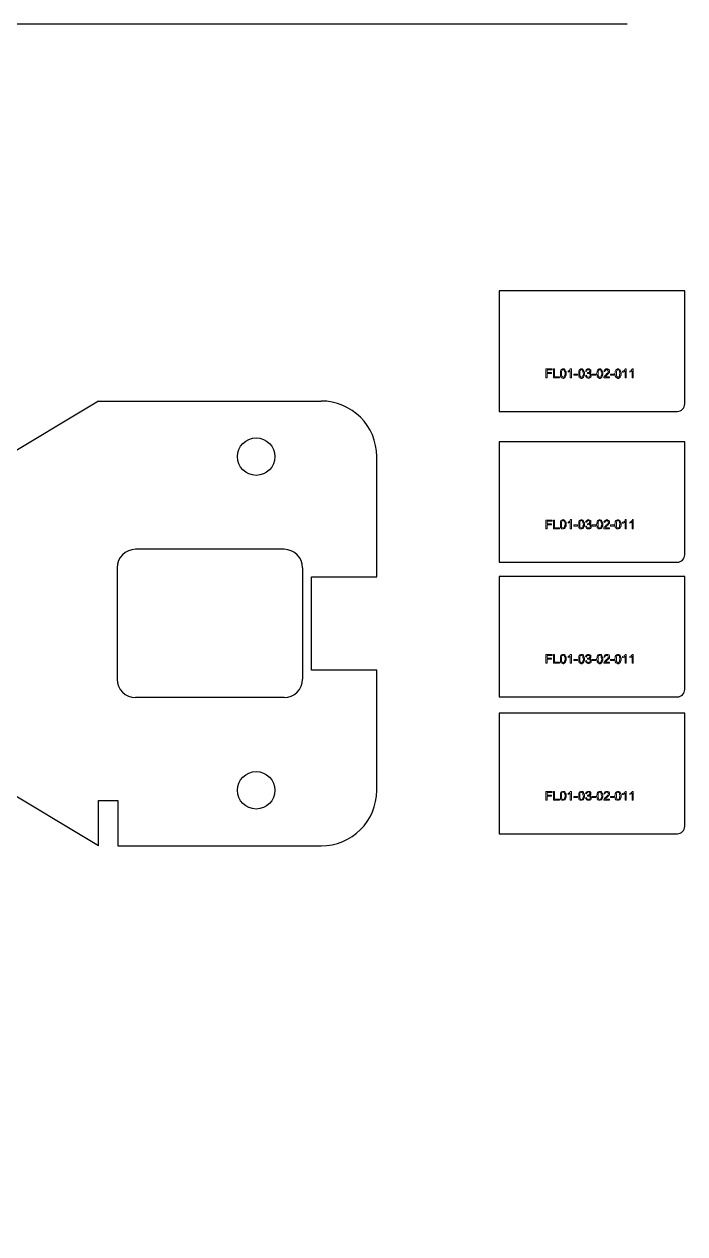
# Model space of a CAD drawing. Header units: millimetres. Extents: x 977 to 12288, y -94 to 5752.
# Drawn here: x 4171 to 4527, y 1892 to 2544 of the extents above; entities that cross this region are included whole.
import ezdxf

# ---------------------------------------------------------------- set-up
doc = ezdxf.new("R2010")
doc.units = ezdxf.units.MM

msp = doc.modelspace()

# ---------------------------------------------------------------- linework, layer by layer
at = {"color": 7, "linetype": 'Continuous', "lineweight": 25}
for p, q in [((4211.07535821, 2341.03070696), (4111.07535821, 2281.03070696)), ((4211.07535821, 2341.03070696), (4331.07535821, 2341.03070696)), ((4361.07535821, 2246.23070696), (4361.07535821, 2311.03070696)), ((4311.07535821, 2261.03070696), (4231.07535821, 2261.03070696)), ((4221.07535821, 2251.03070696), (4221.07535821, 2191.03070696)), ((4321.07535821, 2251.03070696), (4321.07535821, 2191.03070696)), ((4325.87535821, 2246.23070696), (4361.07535821, 2246.23070696)), ((4325.87535821, 2195.83070696), (4325.87535821, 2246.23070696)), ((4361.07535821, 2195.83070696), (4325.87535821, 2195.83070696)), ((4361.07535821, 2131.03070696), (4361.07535821, 2195.83070696)), ((4311.07535821, 2181.03070696), (4231.07535821, 2181.03070696)), ((4211.07535821, 2101.03070696), (4111.07535821, 2161.03070696)), ((4211.07535821, 2125.53070696), (4221.47535821, 2125.53070696)), ((4211.07535821, 2101.03070696), (4211.07535821, 2125.53070696)), ((4221.47535821, 2125.53070696), (4221.47535821, 2101.03070696)), ((4221.47535821, 2101.03070696), (4331.07535821, 2101.03070696))]:
    msp.add_line(p, q, dxfattribs=at)
msp.add_lwpolyline([(4496.10751539, 2544.31316533), (2685.92625182, 2544.31316533), (2685.92625182, 1891.7968595)])
for points in [[(4427.13716501, 2400.45211604), (4427.13716501, 2335.45211604), (4523.13716501, 2335.45211604, 0.4142135624), (4527.13716501, 2339.45211604), (4527.13716501, 2400.45211604)], [(4427.13716501, 2319.086142), (4427.13716501, 2254.086142), (4523.13716501, 2254.086142, 0.4142135624), (4527.13716501, 2258.086142), (4527.13716501, 2319.086142)], [(4427.13716501, 2246.45605043), (4427.13716501, 2181.45605043), (4523.13716501, 2181.45605043, 0.4142135624), (4527.13716501, 2185.45605043), (4527.13716501, 2246.45605043)], [(4427.13716501, 2172.6254625), (4427.13716501, 2107.6254625), (4523.13716501, 2107.6254625, 0.4142135624), (4527.13716501, 2111.6254625), (4527.13716501, 2172.6254625)]]:
    msp.add_lwpolyline(points, format="xyb", close=True)
at = {"color": 4, "lineweight": 0}
for points in [[(4455.55997408, 2358.34935712), (4452.17553747, 2358.34935712), (4452.17553747, 2353.55473859), (4453.02164662, 2353.55473859), (4453.02164662, 2355.81102966), (4455.2779377, 2355.81102966), (4455.2779377, 2356.37510243), (4453.02164662, 2356.37510243), (4453.02164662, 2357.78528435), (4455.55997408, 2357.78528435)], [(4456.970156, 2358.34935712), (4456.40608323, 2358.34935712), (4456.40608323, 2353.55473859), (4459.50848346, 2353.55473859), (4459.50848346, 2354.11881136), (4456.970156, 2354.11881136)], [(4460.636629, 2358.06732073), (4460.35459261, 2357.78528435), (4460.07255623, 2357.22121158), (4460.07255623, 2357.22121158), (4460.07255623, 2356.65713881), (4460.07255623, 2355.81102966), (4460.07255623, 2355.81102966), (4460.07255623, 2354.96492051), (4460.07255623, 2354.40084774), (4460.35459261, 2353.83677497), (4460.91866538, 2353.55473859), (4461.48273815, 2353.2727022), (4461.76477453, 2353.2727022), (4462.3288473, 2353.55473859), (4461.48273815, 2353.83677497), (4461.48273815, 2353.83677497), (4460.91866538, 2354.40084774), (4460.636629, 2354.40084774), (4460.636629, 2354.96492051), (4460.636629, 2355.81102966), (4460.636629, 2356.37510243), (4460.636629, 2356.9391752), (4460.91866538, 2357.50324796), (4460.91866538, 2357.50324796), (4461.48273815, 2357.78528435)], [(4461.48273815, 2358.34935712), (4461.20070177, 2358.34935712), (4460.636629, 2358.06732073), (4461.48273815, 2357.78528435), (4461.76477453, 2357.78528435), (4462.3288473, 2357.50324796), (4462.3288473, 2357.22121158), (4462.61088369, 2356.65713881), (4462.61088369, 2355.81102966), (4462.61088369, 2355.52899328), (4462.3288473, 2354.68288412), (4462.3288473, 2354.40084774), (4462.04681092, 2354.11881136), (4461.48273815, 2353.83677497), (4462.3288473, 2353.55473859), (4462.61088369, 2353.83677497), (4462.89292007, 2354.40084774), (4462.89292007, 2354.68288412), (4463.17495645, 2355.24695689), (4463.17495645, 2355.81102966), (4463.17495645, 2356.37510243), (4463.17495645, 2356.9391752), (4462.89292007, 2357.22121158), (4462.61088369, 2357.78528435), (4462.61088369, 2357.78528435), (4462.3288473, 2358.06732073), (4462.3288473, 2358.34935712)], [(4464.86717476, 2357.50324796), (4464.30310199, 2357.22121158), (4464.30310199, 2356.65713881), (4464.30310199, 2356.65713881), (4464.86717476, 2356.9391752), (4464.86717476, 2356.9391752), (4465.43124753, 2357.22121158)], [(4465.9953203, 2358.34935712), (4465.71328391, 2358.34935712), (4465.43124753, 2358.34935712), (4465.14921114, 2357.78528435), (4464.86717476, 2357.50324796), (4465.43124753, 2357.22121158), (4465.43124753, 2353.55473859), (4465.9953203, 2353.55473859)], [(4470.50790244, 2358.06732073), (4470.22586606, 2357.78528435), (4469.94382967, 2357.22121158), (4469.94382967, 2357.22121158), (4469.94382967, 2356.65713881), (4469.94382967, 2355.81102966), (4469.94382967, 2355.81102966), (4469.94382967, 2354.96492051), (4469.94382967, 2354.40084774), (4470.22586606, 2353.83677497), (4470.78993883, 2353.55473859), (4471.35401159, 2353.2727022), (4471.63604798, 2353.2727022), (4472.20012075, 2353.55473859), (4471.35401159, 2353.83677497), (4471.35401159, 2353.83677497), (4470.78993883, 2354.40084774), (4470.50790244, 2354.40084774), (4470.50790244, 2354.96492051), (4470.50790244, 2355.81102966), (4470.50790244, 2356.37510243), (4470.50790244, 2356.9391752), (4470.78993883, 2357.50324796), (4470.78993883, 2357.50324796), (4471.35401159, 2357.78528435)], [(4471.35401159, 2358.34935712), (4471.07197521, 2358.34935712), (4470.50790244, 2358.06732073), (4471.35401159, 2357.78528435), (4471.63604798, 2357.78528435), (4472.20012075, 2357.50324796), (4472.20012075, 2357.22121158), (4472.20012075, 2356.65713881), (4472.48215713, 2355.81102966), (4472.48215713, 2355.52899328), (4472.20012075, 2354.68288412), (4472.20012075, 2354.40084774), (4471.91808436, 2354.11881136), (4471.35401159, 2353.83677497), (4472.20012075, 2353.55473859), (4472.48215713, 2353.83677497), (4472.76419351, 2354.40084774), (4472.76419351, 2354.68288412), (4473.0462299, 2355.24695689), (4473.0462299, 2355.81102966), (4473.0462299, 2356.37510243), (4472.76419351, 2356.9391752), (4472.76419351, 2357.22121158), (4472.48215713, 2357.78528435), (4472.48215713, 2357.78528435), (4472.20012075, 2358.06732073), (4471.91808436, 2358.34935712)], [(4474.17437544, 2358.06732073), (4473.89233905, 2357.78528435), (4473.61030267, 2357.22121158), (4474.17437544, 2356.9391752), (4474.17437544, 2357.22121158), (4474.45641182, 2357.78528435), (4474.7384482, 2357.78528435), (4475.02048459, 2357.78528435)], [(4475.02048459, 2358.34935712), (4474.7384482, 2358.34935712), (4474.17437544, 2358.06732073), (4475.02048459, 2357.78528435), (4475.30252097, 2357.78528435), (4475.86659374, 2357.78528435), (4475.86659374, 2357.50324796), (4475.86659374, 2357.22121158), (4475.86659374, 2356.9391752), (4475.58455736, 2356.37510243), (4475.58455736, 2356.37510243), (4475.02048459, 2356.37510243), (4475.86659374, 2356.09306604), (4476.43066651, 2356.65713881), (4476.43066651, 2356.65713881), (4476.43066651, 2357.22121158), (4476.43066651, 2357.22121158), (4476.43066651, 2357.78528435), (4476.43066651, 2357.78528435), (4475.86659374, 2358.06732073), (4475.58455736, 2358.34935712)], [(4474.7384482, 2356.37510243), (4474.7384482, 2355.81102966), (4475.30252097, 2355.81102966), (4476.43066651, 2355.81102966), (4475.86659374, 2356.09306604), (4475.86659374, 2356.09306604), (4475.02048459, 2356.37510243)], [(4476.43066651, 2355.81102966), (4475.30252097, 2355.81102966), (4475.30252097, 2355.81102966), (4475.86659374, 2355.52899328), (4476.14863012, 2355.52899328), (4476.14863012, 2354.96492051), (4476.14863012, 2354.68288412), (4475.86659374, 2354.11881136), (4475.58455736, 2354.11881136), (4475.30252097, 2353.83677497), (4476.43066651, 2353.83677497), (4476.43066651, 2353.83677497), (4476.71270289, 2354.40084774), (4476.71270289, 2354.96492051), (4476.71270289, 2355.24695689), (4476.43066651, 2355.81102966)], [(4480.37917589, 2358.06732073), (4480.0971395, 2357.78528435), (4479.81510312, 2357.22121158), (4479.81510312, 2357.22121158), (4479.81510312, 2356.65713881), (4479.53306673, 2355.81102966), (4479.53306673, 2355.81102966), (4479.81510312, 2354.96492051), (4479.81510312, 2354.40084774), (4480.0971395, 2353.83677497), (4480.66121227, 2353.55473859), (4481.22528504, 2353.2727022), (4481.50732142, 2353.2727022), (4482.07139419, 2353.55473859), (4481.22528504, 2353.83677497), (4480.94324865, 2353.83677497), (4480.66121227, 2354.40084774), (4480.37917589, 2354.40084774), (4480.37917589, 2354.96492051), (4480.37917589, 2355.81102966), (4480.37917589, 2356.37510243), (4480.37917589, 2356.9391752), (4480.66121227, 2357.50324796), (4480.66121227, 2357.50324796), (4481.22528504, 2357.78528435)], [(4481.22528504, 2358.34935712), (4480.94324865, 2358.34935712), (4480.37917589, 2358.06732073), (4481.22528504, 2357.78528435), (4481.50732142, 2357.78528435), (4482.07139419, 2357.50324796), (4482.07139419, 2357.22121158), (4482.07139419, 2356.65713881), (4482.35343058, 2355.81102966), (4482.35343058, 2355.52899328), (4482.07139419, 2354.68288412), (4482.07139419, 2354.40084774), (4481.78935781, 2354.11881136), (4481.22528504, 2353.83677497), (4482.07139419, 2353.55473859), (4482.35343058, 2353.83677497), (4482.63546696, 2354.40084774), (4482.63546696, 2354.68288412), (4482.91750334, 2355.24695689), (4482.91750334, 2355.81102966), (4482.91750334, 2356.37510243), (4482.63546696, 2356.9391752), (4482.63546696, 2357.22121158), (4482.35343058, 2357.78528435), (4482.35343058, 2357.78528435), (4482.07139419, 2358.06732073), (4481.78935781, 2358.34935712)], [(4485.17379442, 2358.34935712), (4484.60972165, 2358.34935712), (4484.04564888, 2358.06732073), (4483.7636125, 2357.50324796), (4483.48157611, 2356.9391752), (4484.04564888, 2356.9391752), (4484.04564888, 2357.22121158), (4484.32768526, 2357.50324796), (4484.60972165, 2357.78528435), (4485.17379442, 2357.78528435), (4486.30193995, 2358.06732073), (4485.73786719, 2358.34935712)], [(4486.30193995, 2358.06732073), (4485.17379442, 2357.78528435), (4485.17379442, 2357.78528435), (4485.73786719, 2357.50324796), (4485.73786719, 2357.50324796), (4486.01990357, 2356.9391752), (4486.01990357, 2356.9391752), (4485.73786719, 2356.37510243), (4485.73786719, 2356.09306604), (4485.17379442, 2355.81102966), (4484.60972165, 2355.24695689), (4484.32768526, 2354.96492051), (4483.7636125, 2354.40084774), (4483.7636125, 2354.40084774), (4483.48157611, 2353.83677497), (4483.48157611, 2353.55473859), (4486.58397634, 2353.55473859), (4486.58397634, 2354.11881136), (4484.32768526, 2354.11881136), (4484.32768526, 2354.40084774), (4484.60972165, 2354.40084774), (4485.17379442, 2354.96492051), (4485.17379442, 2354.96492051), (4485.73786719, 2355.52899328), (4486.01990357, 2355.81102966), (4486.01990357, 2355.81102966), (4486.58397634, 2356.37510243), (4486.58397634, 2356.9391752), (4486.58397634, 2357.50324796)], [(4490.25044933, 2358.06732073), (4489.96841295, 2357.78528435), (4489.68637656, 2357.22121158), (4489.68637656, 2357.22121158), (4489.68637656, 2356.65713881), (4489.40434018, 2355.81102966), (4489.40434018, 2355.81102966), (4489.68637656, 2354.96492051), (4489.68637656, 2354.40084774), (4489.96841295, 2353.83677497), (4490.53248572, 2353.55473859), (4491.09655848, 2353.2727022), (4491.37859487, 2353.2727022), (4491.94266764, 2353.55473859), (4491.09655848, 2353.83677497), (4490.8145221, 2353.83677497), (4490.53248572, 2354.40084774), (4490.25044933, 2354.40084774), (4490.25044933, 2354.96492051), (4490.25044933, 2355.81102966), (4490.25044933, 2356.37510243), (4490.25044933, 2356.9391752), (4490.53248572, 2357.50324796), (4490.53248572, 2357.50324796), (4491.09655848, 2357.78528435)], [(4491.09655848, 2358.34935712), (4490.8145221, 2358.34935712), (4490.25044933, 2358.06732073), (4491.09655848, 2357.78528435), (4491.37859487, 2357.78528435), (4491.94266764, 2357.50324796), (4491.94266764, 2357.22121158), (4491.94266764, 2356.65713881), (4492.22470402, 2355.81102966), (4491.94266764, 2355.52899328), (4491.94266764, 2354.68288412), (4491.94266764, 2354.40084774), (4491.66063125, 2354.11881136), (4491.09655848, 2353.83677497), (4491.94266764, 2353.55473859), (4492.22470402, 2353.83677497), (4492.5067404, 2354.40084774), (4492.5067404, 2354.68288412), (4492.78877679, 2355.24695689), (4492.78877679, 2355.81102966), (4492.78877679, 2356.37510243), (4492.5067404, 2356.9391752), (4492.5067404, 2357.22121158), (4492.22470402, 2357.78528435), (4492.22470402, 2357.78528435), (4491.66063125, 2358.06732073), (4491.66063125, 2358.34935712)], [(4494.48099509, 2357.50324796), (4493.63488594, 2357.22121158), (4493.63488594, 2356.65713881), (4493.91692233, 2356.65713881), (4494.48099509, 2356.9391752), (4494.48099509, 2356.9391752), (4495.04506786, 2357.22121158)], [(4495.60914063, 2358.34935712), (4495.04506786, 2358.34935712), (4495.04506786, 2358.34935712), (4494.76303148, 2357.78528435), (4494.48099509, 2357.50324796), (4495.04506786, 2357.22121158), (4495.04506786, 2353.55473859), (4495.60914063, 2353.55473859)], [(4498.14746809, 2357.50324796), (4497.58339532, 2357.22121158), (4497.58339532, 2356.65713881), (4497.58339532, 2356.65713881), (4498.14746809, 2356.9391752), (4498.14746809, 2356.9391752), (4498.71154086, 2357.22121158)], [(4499.27561362, 2358.34935712), (4498.99357724, 2358.34935712), (4498.99357724, 2358.34935712), (4498.42950447, 2357.78528435), (4498.14746809, 2357.50324796), (4498.71154086, 2357.22121158), (4498.71154086, 2353.55473859), (4499.27561362, 2353.55473859)], [(4467.40550222, 2354.96492051), (4467.40550222, 2355.52899328), (4469.37975691, 2355.52899328), (4469.37975691, 2354.96492051), (4467.40550222, 2354.96492051)], [(4474.17437544, 2354.96492051), (4473.61030267, 2354.68288412), (4473.89233905, 2354.11881136), (4474.17437544, 2353.83677497), (4474.17437544, 2353.83677497), (4474.45641182, 2353.55473859), (4475.30252097, 2353.2727022), (4475.30252097, 2353.2727022), (4475.86659374, 2353.55473859), (4476.43066651, 2353.83677497), (4475.30252097, 2353.83677497), (4475.02048459, 2353.83677497), (4474.45641182, 2354.11881136), (4474.45641182, 2354.11881136)], [(4477.27677566, 2354.96492051), (4477.27677566, 2355.52899328), (4479.25103035, 2355.52899328), (4479.25103035, 2354.96492051), (4477.27677566, 2354.96492051)], [(4487.14804911, 2354.96492051), (4487.14804911, 2355.52899328), (4489.12230379, 2355.52899328), (4489.12230379, 2354.96492051), (4487.14804911, 2354.96492051)], [(4455.55997408, 2276.8408421), (4452.17553747, 2276.8408421), (4452.17553747, 2272.04622357), (4453.02164662, 2272.04622357), (4453.02164662, 2274.30251464), (4455.2779377, 2274.30251464), (4455.2779377, 2274.86658741), (4453.02164662, 2274.86658741), (4453.02164662, 2276.27676933), (4455.55997408, 2276.27676933)], [(4456.970156, 2276.8408421), (4456.40608323, 2276.8408421), (4456.40608323, 2272.04622357), (4459.50848346, 2272.04622357), (4459.50848346, 2272.61029634), (4456.970156, 2272.61029634)], [(4460.636629, 2276.8408421), (4460.35459261, 2276.55880572), (4460.07255623, 2275.99473295), (4460.07255623, 2275.71269656), (4460.07255623, 2275.1486238), (4460.07255623, 2274.58455103), (4460.07255623, 2274.30251464), (4460.07255623, 2273.45640549), (4460.07255623, 2272.89233272), (4460.35459261, 2272.61029634), (4460.91866538, 2272.04622357), (4461.48273815, 2272.04622357), (4461.76477453, 2272.04622357), (4462.3288473, 2272.32825995), (4461.48273815, 2272.61029634), (4461.48273815, 2272.61029634), (4460.91866538, 2272.89233272), (4460.636629, 2273.17436911), (4460.636629, 2273.73844188), (4460.636629, 2274.58455103), (4460.636629, 2275.1486238), (4460.636629, 2275.71269656), (4460.91866538, 2276.27676933), (4460.91866538, 2276.27676933), (4461.48273815, 2276.55880572)], [(4461.48273815, 2277.12287848), (4461.20070177, 2276.8408421), (4460.636629, 2276.8408421), (4461.48273815, 2276.55880572), (4461.76477453, 2276.55880572), (4462.3288473, 2275.99473295), (4462.3288473, 2275.99473295), (4462.61088369, 2275.43066018), (4462.61088369, 2274.58455103), (4462.61088369, 2274.02047826), (4462.3288473, 2273.45640549), (4462.3288473, 2272.89233272), (4462.04681092, 2272.61029634), (4461.48273815, 2272.61029634), (4462.3288473, 2272.32825995), (4462.61088369, 2272.61029634), (4462.89292007, 2273.17436911), (4462.89292007, 2273.17436911), (4463.17495645, 2273.73844188), (4463.17495645, 2274.58455103), (4463.17495645, 2275.1486238), (4463.17495645, 2275.71269656), (4462.89292007, 2275.71269656), (4462.61088369, 2276.27676933), (4462.61088369, 2276.27676933), (4462.3288473, 2276.8408421), (4462.3288473, 2276.8408421)], [(4464.86717476, 2275.99473295), (4464.30310199, 2275.71269656), (4464.30310199, 2275.1486238), (4464.30310199, 2275.1486238), (4464.86717476, 2275.43066018), (4464.86717476, 2275.43066018), (4465.43124753, 2275.99473295)], [(4465.9953203, 2277.12287848), (4465.71328391, 2277.12287848), (4465.43124753, 2276.8408421), (4465.14921114, 2276.27676933), (4464.86717476, 2275.99473295), (4465.43124753, 2275.99473295), (4465.43124753, 2272.04622357), (4465.9953203, 2272.04622357)], [(4467.40550222, 2273.45640549), (4467.40550222, 2274.30251464), (4469.37975691, 2274.30251464), (4469.37975691, 2273.45640549), (4467.40550222, 2273.45640549)], [(4470.50790244, 2276.8408421), (4470.22586606, 2276.55880572), (4469.94382967, 2275.99473295), (4469.94382967, 2275.71269656), (4469.94382967, 2275.1486238), (4469.94382967, 2274.58455103), (4469.94382967, 2274.30251464), (4469.94382967, 2273.45640549), (4469.94382967, 2272.89233272), (4470.22586606, 2272.61029634), (4470.78993883, 2272.04622357), (4471.35401159, 2272.04622357), (4471.63604798, 2272.04622357), (4472.20012075, 2272.32825995), (4471.35401159, 2272.61029634), (4471.35401159, 2272.61029634), (4470.78993883, 2272.89233272), (4470.50790244, 2273.17436911), (4470.50790244, 2273.73844188), (4470.50790244, 2274.58455103), (4470.50790244, 2275.1486238), (4470.50790244, 2275.71269656), (4470.78993883, 2276.27676933), (4470.78993883, 2276.27676933), (4471.35401159, 2276.55880572)], [(4471.35401159, 2277.12287848), (4471.07197521, 2276.8408421), (4470.50790244, 2276.8408421), (4471.35401159, 2276.55880572), (4471.63604798, 2276.55880572), (4472.20012075, 2275.99473295), (4472.20012075, 2275.99473295), (4472.20012075, 2275.43066018), (4472.48215713, 2274.58455103), (4472.48215713, 2274.02047826), (4472.20012075, 2273.45640549), (4472.20012075, 2272.89233272), (4471.91808436, 2272.61029634), (4471.35401159, 2272.61029634), (4472.20012075, 2272.32825995), (4472.48215713, 2272.61029634), (4472.76419351, 2273.17436911), (4472.76419351, 2273.17436911), (4473.0462299, 2273.73844188), (4473.0462299, 2274.58455103), (4473.0462299, 2275.1486238), (4472.76419351, 2275.71269656), (4472.76419351, 2275.71269656), (4472.48215713, 2276.27676933), (4472.48215713, 2276.27676933), (4472.20012075, 2276.8408421), (4471.91808436, 2276.8408421)], [(4474.17437544, 2276.55880572), (4473.89233905, 2276.27676933), (4473.61030267, 2275.71269656), (4474.17437544, 2275.71269656), (4474.17437544, 2275.71269656), (4474.45641182, 2276.27676933), (4474.7384482, 2276.27676933), (4475.02048459, 2276.55880572)], [(4474.17437544, 2273.45640549), (4473.61030267, 2273.45640549), (4473.89233905, 2272.89233272), (4474.17437544, 2272.32825995), (4474.17437544, 2272.32825995), (4474.45641182, 2272.04622357), (4475.30252097, 2272.04622357), (4475.30252097, 2272.04622357), (4475.86659374, 2272.04622357), (4476.43066651, 2272.32825995), (4475.30252097, 2272.61029634), (4475.02048459, 2272.61029634), (4474.45641182, 2272.61029634), (4474.45641182, 2272.89233272)], [(4475.02048459, 2277.12287848), (4474.7384482, 2276.8408421), (4474.17437544, 2276.55880572), (4475.02048459, 2276.55880572), (4475.30252097, 2276.55880572), (4475.86659374, 2276.27676933), (4475.86659374, 2276.27676933), (4475.86659374, 2275.71269656), (4475.86659374, 2275.71269656), (4475.58455736, 2275.1486238), (4475.58455736, 2275.1486238), (4475.02048459, 2274.86658741), (4475.86659374, 2274.86658741), (4476.43066651, 2275.1486238), (4476.43066651, 2275.1486238), (4476.43066651, 2275.71269656), (4476.43066651, 2275.71269656), (4476.43066651, 2276.27676933), (4476.43066651, 2276.55880572), (4475.86659374, 2276.8408421), (4475.58455736, 2276.8408421)], [(4474.7384482, 2274.86658741), (4474.7384482, 2274.30251464), (4475.30252097, 2274.58455103), (4476.43066651, 2274.58455103), (4475.86659374, 2274.86658741), (4475.86659374, 2274.86658741), (4475.02048459, 2274.86658741)], [(4476.43066651, 2274.58455103), (4475.30252097, 2274.58455103), (4475.30252097, 2274.58455103), (4475.86659374, 2274.30251464), (4476.14863012, 2274.02047826), (4476.14863012, 2273.45640549), (4476.14863012, 2273.17436911), (4475.86659374, 2272.89233272), (4475.58455736, 2272.61029634), (4475.30252097, 2272.61029634), (4476.43066651, 2272.32825995), (4476.43066651, 2272.61029634), (4476.71270289, 2272.89233272), (4476.71270289, 2273.45640549), (4476.71270289, 2273.73844188), (4476.43066651, 2274.30251464)], [(4477.27677566, 2273.45640549), (4477.27677566, 2274.30251464), (4479.25103035, 2274.30251464), (4479.25103035, 2273.45640549), (4477.27677566, 2273.45640549)], [(4480.37917589, 2276.8408421), (4480.0971395, 2276.55880572), (4479.81510312, 2275.99473295), (4479.81510312, 2275.71269656), (4479.81510312, 2275.1486238), (4479.53306673, 2274.58455103), (4479.53306673, 2274.30251464), (4479.81510312, 2273.45640549), (4479.81510312, 2272.89233272), (4480.0971395, 2272.61029634), (4480.66121227, 2272.04622357), (4481.22528504, 2272.04622357), (4481.50732142, 2272.04622357), (4482.07139419, 2272.32825995), (4481.22528504, 2272.61029634), (4480.94324865, 2272.61029634), (4480.66121227, 2272.89233272), (4480.37917589, 2273.17436911), (4480.37917589, 2273.73844188), (4480.37917589, 2274.58455103), (4480.37917589, 2275.1486238), (4480.37917589, 2275.71269656), (4480.66121227, 2276.27676933), (4480.66121227, 2276.27676933), (4481.22528504, 2276.55880572)], [(4481.22528504, 2277.12287848), (4480.94324865, 2276.8408421), (4480.37917589, 2276.8408421), (4481.22528504, 2276.55880572), (4481.50732142, 2276.55880572), (4482.07139419, 2275.99473295), (4482.07139419, 2275.99473295), (4482.07139419, 2275.43066018), (4482.35343058, 2274.58455103), (4482.35343058, 2274.02047826), (4482.07139419, 2273.45640549), (4482.07139419, 2272.89233272), (4481.78935781, 2272.61029634), (4481.22528504, 2272.61029634), (4482.07139419, 2272.32825995), (4482.35343058, 2272.61029634), (4482.63546696, 2273.17436911), (4482.63546696, 2273.17436911), (4482.91750334, 2273.73844188), (4482.91750334, 2274.58455103), (4482.91750334, 2275.1486238), (4482.63546696, 2275.71269656), (4482.63546696, 2275.71269656), (4482.35343058, 2276.27676933), (4482.35343058, 2276.27676933), (4482.07139419, 2276.8408421), (4481.78935781, 2276.8408421)], [(4485.17379442, 2277.12287848), (4484.60972165, 2276.8408421), (4484.04564888, 2276.55880572), (4483.7636125, 2276.27676933), (4483.48157611, 2275.71269656), (4484.04564888, 2275.43066018), (4484.04564888, 2275.71269656), (4484.32768526, 2276.27676933), (4484.60972165, 2276.27676933), (4485.17379442, 2276.55880572), (4486.30193995, 2276.55880572), (4485.73786719, 2276.8408421)], [(4486.30193995, 2276.55880572), (4485.17379442, 2276.55880572), (4485.17379442, 2276.55880572), (4485.73786719, 2276.27676933), (4485.73786719, 2276.27676933), (4486.01990357, 2275.71269656), (4486.01990357, 2275.43066018), (4485.73786719, 2274.86658741), (4485.73786719, 2274.86658741), (4485.17379442, 2274.30251464), (4484.60972165, 2274.02047826), (4484.32768526, 2273.45640549), (4483.7636125, 2273.17436911), (4483.7636125, 2273.17436911), (4483.48157611, 2272.61029634), (4483.48157611, 2272.04622357), (4486.58397634, 2272.04622357), (4486.58397634, 2272.61029634), (4484.32768526, 2272.61029634), (4484.32768526, 2272.89233272), (4484.60972165, 2273.17436911), (4485.17379442, 2273.73844188), (4485.17379442, 2273.73844188), (4485.73786719, 2274.02047826), (4486.01990357, 2274.58455103), (4486.01990357, 2274.58455103), (4486.58397634, 2275.1486238), (4486.58397634, 2275.71269656), (4486.58397634, 2275.99473295)], [(4487.14804911, 2273.45640549), (4487.14804911, 2274.30251464), (4489.12230379, 2274.30251464), (4489.12230379, 2273.45640549), (4487.14804911, 2273.45640549)], [(4490.25044933, 2276.8408421), (4489.96841295, 2276.55880572), (4489.68637656, 2275.99473295), (4489.68637656, 2275.71269656), (4489.68637656, 2275.1486238), (4489.40434018, 2274.58455103), (4489.40434018, 2274.30251464), (4489.68637656, 2273.45640549), (4489.68637656, 2272.89233272), (4489.96841295, 2272.61029634), (4490.53248572, 2272.04622357), (4491.09655848, 2272.04622357), (4491.37859487, 2272.04622357), (4491.94266764, 2272.32825995), (4491.09655848, 2272.61029634), (4490.8145221, 2272.61029634), (4490.53248572, 2272.89233272), (4490.25044933, 2273.17436911), (4490.25044933, 2273.73844188), (4490.25044933, 2274.58455103), (4490.25044933, 2275.1486238), (4490.25044933, 2275.71269656), (4490.53248572, 2276.27676933), (4490.53248572, 2276.27676933), (4491.09655848, 2276.55880572)], [(4491.09655848, 2277.12287848), (4490.8145221, 2276.8408421), (4490.25044933, 2276.8408421), (4491.09655848, 2276.55880572), (4491.37859487, 2276.55880572), (4491.94266764, 2275.99473295), (4491.94266764, 2275.99473295), (4491.94266764, 2275.43066018), (4492.22470402, 2274.58455103), (4491.94266764, 2274.02047826), (4491.94266764, 2273.45640549), (4491.94266764, 2272.89233272), (4491.66063125, 2272.61029634), (4491.09655848, 2272.61029634), (4491.94266764, 2272.32825995), (4492.22470402, 2272.61029634), (4492.5067404, 2273.17436911), (4492.5067404, 2273.17436911), (4492.78877679, 2273.73844188), (4492.78877679, 2274.58455103), (4492.78877679, 2275.1486238), (4492.5067404, 2275.71269656), (4492.5067404, 2275.71269656), (4492.22470402, 2276.27676933), (4492.22470402, 2276.27676933), (4491.66063125, 2276.8408421), (4491.66063125, 2276.8408421)], [(4494.48099509, 2275.99473295), (4493.63488594, 2275.71269656), (4493.63488594, 2275.1486238), (4493.91692233, 2275.1486238), (4494.48099509, 2275.43066018), (4494.48099509, 2275.43066018), (4495.04506786, 2275.99473295)], [(4495.60914063, 2277.12287848), (4495.04506786, 2277.12287848), (4495.04506786, 2276.8408421), (4494.76303148, 2276.27676933), (4494.48099509, 2275.99473295), (4495.04506786, 2275.99473295), (4495.04506786, 2272.04622357), (4495.60914063, 2272.04622357)], [(4498.14746809, 2275.99473295), (4497.58339532, 2275.71269656), (4497.58339532, 2275.1486238), (4497.58339532, 2275.1486238), (4498.14746809, 2275.43066018), (4498.14746809, 2275.43066018), (4498.71154086, 2275.99473295)], [(4499.27561362, 2277.12287848), (4498.99357724, 2277.12287848), (4498.99357724, 2276.8408421), (4498.42950447, 2276.27676933), (4498.14746809, 2275.99473295), (4498.71154086, 2275.99473295), (4498.71154086, 2272.04622357), (4499.27561362, 2272.04622357)], [(4455.55997408, 2204.35749138), (4452.17553747, 2204.35749138), (4452.17553747, 2199.56287285), (4453.02164662, 2199.56287285), (4453.02164662, 2201.81916392), (4455.2779377, 2201.81916392), (4455.2779377, 2202.38323669), (4453.02164662, 2202.38323669), (4453.02164662, 2203.79341861), (4455.55997408, 2203.79341861)], [(4456.970156, 2204.35749138), (4456.40608323, 2204.35749138), (4456.40608323, 2199.56287285), (4459.50848346, 2199.56287285), (4459.50848346, 2200.12694561), (4456.970156, 2200.12694561)], [(4460.636629, 2204.07545499), (4460.35459261, 2203.79341861), (4460.07255623, 2203.22934584), (4460.07255623, 2203.22934584), (4460.07255623, 2202.66527307), (4460.07255623, 2201.81916392), (4460.07255623, 2201.81916392), (4460.07255623, 2200.97305477), (4460.07255623, 2200.408982), (4460.35459261, 2199.84490923), (4460.91866538, 2199.56287285), (4461.48273815, 2199.28083646), (4461.76477453, 2199.28083646), (4462.3288473, 2199.56287285), (4461.48273815, 2199.84490923), (4461.48273815, 2199.84490923), (4460.91866538, 2200.408982), (4460.636629, 2200.408982), (4460.636629, 2200.97305477), (4460.636629, 2201.81916392), (4460.636629, 2202.38323669), (4460.636629, 2202.94730946), (4460.91866538, 2203.51138222), (4460.91866538, 2203.51138222), (4461.48273815, 2203.79341861)], [(4461.48273815, 2204.35749138), (4461.20070177, 2204.35749138), (4460.636629, 2204.07545499), (4461.48273815, 2203.79341861), (4461.76477453, 2203.79341861), (4462.3288473, 2203.51138222), (4462.3288473, 2203.22934584), (4462.61088369, 2202.66527307), (4462.61088369, 2201.81916392), (4462.61088369, 2201.53712754), (4462.3288473, 2200.69101838), (4462.3288473, 2200.408982), (4462.04681092, 2200.12694561), (4461.48273815, 2199.84490923), (4462.3288473, 2199.56287285), (4462.61088369, 2199.84490923), (4462.89292007, 2200.408982), (4462.89292007, 2200.69101838), (4463.17495645, 2201.25509115), (4463.17495645, 2201.81916392), (4463.17495645, 2202.38323669), (4463.17495645, 2202.94730946), (4462.89292007, 2203.22934584), (4462.61088369, 2203.79341861), (4462.61088369, 2203.79341861), (4462.3288473, 2204.35749138), (4462.3288473, 2204.35749138)], [(4464.86717476, 2203.51138222), (4464.30310199, 2203.22934584), (4464.30310199, 2202.66527307), (4464.30310199, 2202.66527307), (4464.86717476, 2202.94730946), (4464.86717476, 2202.94730946), (4465.43124753, 2203.22934584)], [(4465.9953203, 2204.35749138), (4465.71328391, 2204.35749138), (4465.43124753, 2204.35749138), (4465.14921114, 2203.79341861), (4464.86717476, 2203.51138222), (4465.43124753, 2203.22934584), (4465.43124753, 2199.56287285), (4465.9953203, 2199.56287285)], [(4467.40550222, 2200.97305477), (4467.40550222, 2201.53712754), (4469.37975691, 2201.53712754), (4469.37975691, 2200.97305477), (4467.40550222, 2200.97305477)], [(4470.50790244, 2204.07545499), (4470.22586606, 2203.79341861), (4469.94382967, 2203.22934584), (4469.94382967, 2203.22934584), (4469.94382967, 2202.66527307), (4469.94382967, 2201.81916392), (4469.94382967, 2201.81916392), (4469.94382967, 2200.97305477), (4469.94382967, 2200.408982), (4470.22586606, 2199.84490923), (4470.78993883, 2199.56287285), (4471.35401159, 2199.28083646), (4471.63604798, 2199.28083646), (4472.20012075, 2199.56287285), (4471.35401159, 2199.84490923), (4471.35401159, 2199.84490923), (4470.78993883, 2200.408982), (4470.50790244, 2200.408982), (4470.50790244, 2200.97305477), (4470.50790244, 2201.81916392), (4470.50790244, 2202.38323669), (4470.50790244, 2202.94730946), (4470.78993883, 2203.51138222), (4470.78993883, 2203.51138222), (4471.35401159, 2203.79341861)], [(4471.35401159, 2204.35749138), (4471.07197521, 2204.35749138), (4470.50790244, 2204.07545499), (4471.35401159, 2203.79341861), (4471.63604798, 2203.79341861), (4472.20012075, 2203.51138222), (4472.20012075, 2203.22934584), (4472.20012075, 2202.66527307), (4472.48215713, 2201.81916392), (4472.48215713, 2201.53712754), (4472.20012075, 2200.69101838), (4472.20012075, 2200.408982), (4471.91808436, 2200.12694561), (4471.35401159, 2199.84490923), (4472.20012075, 2199.56287285), (4472.48215713, 2199.84490923), (4472.76419351, 2200.408982), (4472.76419351, 2200.69101838), (4473.0462299, 2201.25509115), (4473.0462299, 2201.81916392), (4473.0462299, 2202.38323669), (4472.76419351, 2202.94730946), (4472.76419351, 2203.22934584), (4472.48215713, 2203.79341861), (4472.48215713, 2203.79341861), (4472.20012075, 2204.35749138), (4471.91808436, 2204.35749138)], [(4474.17437544, 2204.07545499), (4473.89233905, 2203.79341861), (4473.61030267, 2203.22934584), (4474.17437544, 2202.94730946), (4474.17437544, 2203.22934584), (4474.45641182, 2203.79341861), (4474.7384482, 2203.79341861), (4475.02048459, 2203.79341861)], [(4474.17437544, 2200.97305477), (4473.61030267, 2200.69101838), (4473.89233905, 2200.12694561), (4474.17437544, 2199.84490923), (4474.17437544, 2199.84490923), (4474.45641182, 2199.56287285), (4475.30252097, 2199.28083646), (4475.30252097, 2199.28083646), (4475.86659374, 2199.56287285), (4476.43066651, 2199.84490923), (4475.30252097, 2199.84490923), (4475.02048459, 2199.84490923), (4474.45641182, 2200.12694561), (4474.45641182, 2200.408982)], [(4475.02048459, 2204.35749138), (4474.7384482, 2204.35749138), (4474.17437544, 2204.07545499), (4475.02048459, 2203.79341861), (4475.30252097, 2203.79341861), (4475.86659374, 2203.79341861), (4475.86659374, 2203.51138222), (4475.86659374, 2203.22934584), (4475.86659374, 2202.94730946), (4475.58455736, 2202.38323669), (4475.58455736, 2202.38323669), (4475.02048459, 2202.38323669), (4475.86659374, 2202.1012003), (4476.43066651, 2202.66527307), (4476.43066651, 2202.66527307), (4476.43066651, 2203.22934584), (4476.43066651, 2203.22934584), (4476.43066651, 2203.79341861), (4476.43066651, 2203.79341861), (4475.86659374, 2204.07545499), (4475.58455736, 2204.35749138)], [(4474.7384482, 2202.38323669), (4474.7384482, 2201.81916392), (4475.30252097, 2201.81916392), (4476.43066651, 2201.81916392), (4475.86659374, 2202.1012003), (4475.86659374, 2202.1012003), (4475.02048459, 2202.38323669)], [(4476.43066651, 2201.81916392), (4475.30252097, 2201.81916392), (4475.30252097, 2201.81916392), (4475.86659374, 2201.53712754), (4476.14863012, 2201.53712754), (4476.14863012, 2200.97305477), (4476.14863012, 2200.69101838), (4475.86659374, 2200.12694561), (4475.58455736, 2200.12694561), (4475.30252097, 2199.84490923), (4476.43066651, 2199.84490923), (4476.43066651, 2199.84490923), (4476.71270289, 2200.408982), (4476.71270289, 2200.97305477), (4476.71270289, 2201.25509115), (4476.43066651, 2201.81916392)], [(4477.27677566, 2200.97305477), (4477.27677566, 2201.53712754), (4479.25103035, 2201.53712754), (4479.25103035, 2200.97305477), (4477.27677566, 2200.97305477)], [(4480.37917589, 2204.07545499), (4480.0971395, 2203.79341861), (4479.81510312, 2203.22934584), (4479.81510312, 2203.22934584), (4479.81510312, 2202.66527307), (4479.53306673, 2201.81916392), (4479.53306673, 2201.81916392), (4479.81510312, 2200.97305477), (4479.81510312, 2200.408982), (4480.0971395, 2199.84490923), (4480.66121227, 2199.56287285), (4481.22528504, 2199.28083646), (4481.50732142, 2199.28083646), (4482.07139419, 2199.56287285), (4481.22528504, 2199.84490923), (4480.94324865, 2199.84490923), (4480.66121227, 2200.408982), (4480.37917589, 2200.408982), (4480.37917589, 2200.97305477), (4480.37917589, 2201.81916392), (4480.37917589, 2202.38323669), (4480.37917589, 2202.94730946), (4480.66121227, 2203.51138222), (4480.66121227, 2203.51138222), (4481.22528504, 2203.79341861)], [(4481.22528504, 2204.35749138), (4480.94324865, 2204.35749138), (4480.37917589, 2204.07545499), (4481.22528504, 2203.79341861), (4481.50732142, 2203.79341861), (4482.07139419, 2203.51138222), (4482.07139419, 2203.22934584), (4482.07139419, 2202.66527307), (4482.35343058, 2201.81916392), (4482.35343058, 2201.53712754), (4482.07139419, 2200.69101838), (4482.07139419, 2200.408982), (4481.78935781, 2200.12694561), (4481.22528504, 2199.84490923), (4482.07139419, 2199.56287285), (4482.35343058, 2199.84490923), (4482.63546696, 2200.408982), (4482.63546696, 2200.69101838), (4482.91750334, 2201.25509115), (4482.91750334, 2201.81916392), (4482.91750334, 2202.38323669), (4482.63546696, 2202.94730946), (4482.63546696, 2203.22934584), (4482.35343058, 2203.79341861), (4482.35343058, 2203.79341861), (4482.07139419, 2204.35749138), (4481.78935781, 2204.35749138)], [(4485.17379442, 2204.35749138), (4484.60972165, 2204.35749138), (4484.04564888, 2204.07545499), (4483.7636125, 2203.51138222), (4483.48157611, 2202.94730946), (4484.04564888, 2202.94730946), (4484.04564888, 2203.22934584), (4484.32768526, 2203.51138222), (4484.60972165, 2203.79341861), (4485.17379442, 2203.79341861), (4486.30193995, 2204.07545499), (4485.73786719, 2204.35749138)], [(4486.30193995, 2204.07545499), (4485.17379442, 2203.79341861), (4485.17379442, 2203.79341861), (4485.73786719, 2203.51138222), (4485.73786719, 2203.51138222), (4486.01990357, 2202.94730946), (4486.01990357, 2202.94730946), (4485.73786719, 2202.38323669), (4485.73786719, 2202.1012003), (4485.17379442, 2201.81916392), (4484.60972165, 2201.25509115), (4484.32768526, 2200.97305477), (4483.7636125, 2200.408982), (4483.7636125, 2200.408982), (4483.48157611, 2199.84490923), (4483.48157611, 2199.56287285), (4486.58397634, 2199.56287285), (4486.58397634, 2200.12694561), (4484.32768526, 2200.12694561), (4484.32768526, 2200.408982), (4484.60972165, 2200.408982), (4485.17379442, 2200.97305477), (4485.17379442, 2200.97305477), (4485.73786719, 2201.53712754), (4486.01990357, 2201.81916392), (4486.01990357, 2201.81916392), (4486.58397634, 2202.38323669), (4486.58397634, 2202.94730946), (4486.58397634, 2203.51138222)], [(4487.14804911, 2200.97305477), (4487.14804911, 2201.53712754), (4489.12230379, 2201.53712754), (4489.12230379, 2200.97305477), (4487.14804911, 2200.97305477)], [(4490.25044933, 2204.07545499), (4489.96841295, 2203.79341861), (4489.68637656, 2203.22934584), (4489.68637656, 2203.22934584), (4489.68637656, 2202.66527307), (4489.40434018, 2201.81916392), (4489.40434018, 2201.81916392), (4489.68637656, 2200.97305477), (4489.68637656, 2200.408982), (4489.96841295, 2199.84490923), (4490.53248572, 2199.56287285), (4491.09655848, 2199.28083646), (4491.37859487, 2199.28083646), (4491.94266764, 2199.56287285), (4491.09655848, 2199.84490923), (4490.8145221, 2199.84490923), (4490.53248572, 2200.408982), (4490.25044933, 2200.408982), (4490.25044933, 2200.97305477), (4490.25044933, 2201.81916392), (4490.25044933, 2202.38323669), (4490.25044933, 2202.94730946), (4490.53248572, 2203.51138222), (4490.53248572, 2203.51138222), (4491.09655848, 2203.79341861)], [(4491.09655848, 2204.35749138), (4490.8145221, 2204.35749138), (4490.25044933, 2204.07545499), (4491.09655848, 2203.79341861), (4491.37859487, 2203.79341861), (4491.94266764, 2203.51138222), (4491.94266764, 2203.22934584), (4491.94266764, 2202.66527307), (4492.22470402, 2201.81916392), (4491.94266764, 2201.53712754), (4491.94266764, 2200.69101838), (4491.94266764, 2200.408982), (4491.66063125, 2200.12694561), (4491.09655848, 2199.84490923), (4491.94266764, 2199.56287285), (4492.22470402, 2199.84490923), (4492.5067404, 2200.408982), (4492.5067404, 2200.69101838), (4492.78877679, 2201.25509115), (4492.78877679, 2201.81916392), (4492.78877679, 2202.38323669), (4492.5067404, 2202.94730946), (4492.5067404, 2203.22934584), (4492.22470402, 2203.79341861), (4492.22470402, 2203.79341861), (4491.66063125, 2204.35749138), (4491.66063125, 2204.35749138)], [(4494.48099509, 2203.51138222), (4493.63488594, 2203.22934584), (4493.63488594, 2202.66527307), (4493.91692233, 2202.66527307), (4494.48099509, 2202.94730946), (4494.48099509, 2202.94730946), (4495.04506786, 2203.22934584)], [(4495.60914063, 2204.35749138), (4495.04506786, 2204.35749138), (4495.04506786, 2204.35749138), (4494.76303148, 2203.79341861), (4494.48099509, 2203.51138222), (4495.04506786, 2203.22934584), (4495.04506786, 2199.56287285), (4495.60914063, 2199.56287285)], [(4498.14746809, 2203.51138222), (4497.58339532, 2203.22934584), (4497.58339532, 2202.66527307), (4497.58339532, 2202.66527307), (4498.14746809, 2202.94730946), (4498.14746809, 2202.94730946), (4498.71154086, 2203.22934584)], [(4499.27561362, 2204.35749138), (4498.99357724, 2204.35749138), (4498.99357724, 2204.35749138), (4498.42950447, 2203.79341861), (4498.14746809, 2203.51138222), (4498.71154086, 2203.22934584), (4498.71154086, 2199.56287285), (4499.27561362, 2199.56287285)], [(4455.55997408, 2130.46395873), (4452.17553747, 2130.46395873), (4452.17553747, 2125.6693402), (4453.02164662, 2125.6693402), (4453.02164662, 2127.92563127), (4455.2779377, 2127.92563127), (4455.2779377, 2128.48970404), (4453.02164662, 2128.48970404), (4453.02164662, 2129.89988596), (4455.55997408, 2129.89988596)], [(4456.970156, 2130.46395873), (4456.40608323, 2130.46395873), (4456.40608323, 2125.6693402), (4459.50848346, 2125.6693402), (4459.50848346, 2126.23341297), (4456.970156, 2126.23341297)], [(4460.636629, 2130.18192235), (4460.35459261, 2129.89988596), (4460.07255623, 2129.3358132), (4460.07255623, 2129.3358132), (4460.07255623, 2128.77174043), (4460.07255623, 2127.92563127), (4460.07255623, 2127.92563127), (4460.07255623, 2127.07952212), (4460.07255623, 2126.51544935), (4460.35459261, 2125.95137659), (4460.91866538, 2125.6693402), (4461.48273815, 2125.6693402), (4461.76477453, 2125.6693402), (4462.3288473, 2125.95137659), (4461.48273815, 2125.95137659), (4461.48273815, 2125.95137659), (4460.91866538, 2126.51544935), (4460.636629, 2126.79748574), (4460.636629, 2127.36155851), (4460.636629, 2127.92563127), (4460.636629, 2128.48970404), (4460.636629, 2129.3358132), (4460.91866538, 2129.61784958), (4460.91866538, 2129.89988596), (4461.48273815, 2130.18192235)], [(4461.48273815, 2130.46395873), (4461.20070177, 2130.46395873), (4460.636629, 2130.18192235), (4461.48273815, 2130.18192235), (4461.76477453, 2129.89988596), (4462.3288473, 2129.61784958), (4462.3288473, 2129.3358132), (4462.61088369, 2128.77174043), (4462.61088369, 2127.92563127), (4462.61088369, 2127.64359489), (4462.3288473, 2126.79748574), (4462.3288473, 2126.51544935), (4462.04681092, 2126.23341297), (4461.48273815, 2125.95137659), (4462.3288473, 2125.95137659), (4462.61088369, 2125.95137659), (4462.89292007, 2126.79748574), (4462.89292007, 2126.79748574), (4463.17495645, 2127.36155851), (4463.17495645, 2127.92563127), (4463.17495645, 2128.77174043), (4463.17495645, 2129.3358132), (4462.89292007, 2129.3358132), (4462.61088369, 2129.89988596), (4462.61088369, 2129.89988596), (4462.3288473, 2130.46395873), (4462.3288473, 2130.46395873)], [(4464.86717476, 2129.61784958), (4464.30310199, 2129.3358132), (4464.30310199, 2128.77174043), (4464.30310199, 2128.77174043), (4464.86717476, 2129.05377681), (4464.86717476, 2129.05377681), (4465.43124753, 2129.3358132)], [(4465.9953203, 2130.46395873), (4465.71328391, 2130.46395873), (4465.43124753, 2130.46395873), (4465.14921114, 2129.89988596), (4464.86717476, 2129.61784958), (4465.43124753, 2129.3358132), (4465.43124753, 2125.6693402), (4465.9953203, 2125.6693402)], [(4467.40550222, 2127.07952212), (4467.40550222, 2127.64359489), (4469.37975691, 2127.64359489), (4469.37975691, 2127.07952212), (4467.40550222, 2127.07952212)], [(4470.50790244, 2130.18192235), (4470.22586606, 2129.89988596), (4469.94382967, 2129.3358132), (4469.94382967, 2129.3358132), (4469.94382967, 2128.77174043), (4469.94382967, 2127.92563127), (4469.94382967, 2127.92563127), (4469.94382967, 2127.07952212), (4469.94382967, 2126.51544935), (4470.22586606, 2125.95137659), (4470.78993883, 2125.6693402), (4471.35401159, 2125.6693402), (4471.63604798, 2125.6693402), (4472.20012075, 2125.95137659), (4471.35401159, 2125.95137659), (4471.35401159, 2125.95137659), (4470.78993883, 2126.51544935), (4470.50790244, 2126.79748574), (4470.50790244, 2127.36155851), (4470.50790244, 2127.92563127), (4470.50790244, 2128.48970404), (4470.50790244, 2129.3358132), (4470.78993883, 2129.61784958), (4470.78993883, 2129.89988596), (4471.35401159, 2130.18192235)], [(4471.35401159, 2130.46395873), (4471.07197521, 2130.46395873), (4470.50790244, 2130.18192235), (4471.35401159, 2130.18192235), (4471.63604798, 2129.89988596), (4472.20012075, 2129.61784958), (4472.20012075, 2129.3358132), (4472.20012075, 2128.77174043), (4472.48215713, 2127.92563127), (4472.48215713, 2127.64359489), (4472.20012075, 2126.79748574), (4472.20012075, 2126.51544935), (4471.91808436, 2126.23341297), (4471.35401159, 2125.95137659), (4472.20012075, 2125.95137659), (4472.48215713, 2125.95137659), (4472.76419351, 2126.79748574), (4472.76419351, 2126.79748574), (4473.0462299, 2127.36155851), (4473.0462299, 2127.92563127), (4473.0462299, 2128.77174043), (4472.76419351, 2129.3358132), (4472.76419351, 2129.3358132), (4472.48215713, 2129.89988596), (4472.48215713, 2129.89988596), (4472.20012075, 2130.46395873), (4471.91808436, 2130.46395873)], [(4474.17437544, 2130.18192235), (4473.89233905, 2129.89988596), (4473.61030267, 2129.3358132), (4474.17437544, 2129.05377681), (4474.17437544, 2129.3358132), (4474.45641182, 2129.89988596), (4474.7384482, 2129.89988596), (4475.02048459, 2130.18192235)], [(4475.02048459, 2130.46395873), (4474.7384482, 2130.46395873), (4474.17437544, 2130.18192235), (4475.02048459, 2130.18192235), (4475.30252097, 2130.18192235), (4475.86659374, 2129.89988596), (4475.86659374, 2129.89988596), (4475.86659374, 2129.3358132), (4475.86659374, 2129.05377681), (4475.58455736, 2128.77174043), (4475.58455736, 2128.48970404), (4475.02048459, 2128.48970404), (4475.86659374, 2128.20766766), (4476.43066651, 2128.77174043), (4476.43066651, 2128.77174043), (4476.43066651, 2129.3358132), (4476.43066651, 2129.3358132), (4476.43066651, 2129.89988596), (4476.43066651, 2129.89988596), (4475.86659374, 2130.46395873), (4475.58455736, 2130.46395873)], [(4474.7384482, 2128.48970404), (4474.7384482, 2127.92563127), (4475.30252097, 2127.92563127), (4476.43066651, 2127.92563127), (4475.86659374, 2128.20766766), (4475.86659374, 2128.20766766), (4475.02048459, 2128.48970404)], [(4476.43066651, 2127.92563127), (4475.30252097, 2127.92563127), (4475.30252097, 2127.92563127), (4475.86659374, 2127.64359489), (4476.14863012, 2127.64359489), (4476.14863012, 2127.07952212), (4476.14863012, 2126.79748574), (4475.86659374, 2126.23341297), (4475.58455736, 2126.23341297), (4475.30252097, 2125.95137659), (4476.43066651, 2125.95137659), (4476.43066651, 2125.95137659), (4476.71270289, 2126.51544935), (4476.71270289, 2127.07952212), (4476.71270289, 2127.36155851), (4476.43066651, 2127.92563127)], [(4477.27677566, 2127.07952212), (4477.27677566, 2127.64359489), (4479.25103035, 2127.64359489), (4479.25103035, 2127.07952212), (4477.27677566, 2127.07952212)], [(4480.37917589, 2130.18192235), (4480.0971395, 2129.89988596), (4479.81510312, 2129.3358132), (4479.81510312, 2129.3358132), (4479.81510312, 2128.77174043), (4479.53306673, 2127.92563127), (4479.53306673, 2127.92563127), (4479.81510312, 2127.07952212), (4479.81510312, 2126.51544935), (4480.0971395, 2125.95137659), (4480.66121227, 2125.6693402), (4481.22528504, 2125.6693402), (4481.50732142, 2125.6693402), (4482.07139419, 2125.95137659), (4481.22528504, 2125.95137659), (4480.94324865, 2125.95137659), (4480.66121227, 2126.51544935), (4480.37917589, 2126.79748574), (4480.37917589, 2127.36155851), (4480.37917589, 2127.92563127), (4480.37917589, 2128.48970404), (4480.37917589, 2129.3358132), (4480.66121227, 2129.61784958), (4480.66121227, 2129.89988596), (4481.22528504, 2130.18192235)], [(4481.22528504, 2130.46395873), (4480.94324865, 2130.46395873), (4480.37917589, 2130.18192235), (4481.22528504, 2130.18192235), (4481.50732142, 2129.89988596), (4482.07139419, 2129.61784958), (4482.07139419, 2129.3358132), (4482.07139419, 2128.77174043), (4482.35343058, 2127.92563127), (4482.35343058, 2127.64359489), (4482.07139419, 2126.79748574), (4482.07139419, 2126.51544935), (4481.78935781, 2126.23341297), (4481.22528504, 2125.95137659), (4482.07139419, 2125.95137659), (4482.35343058, 2125.95137659), (4482.63546696, 2126.79748574), (4482.63546696, 2126.79748574), (4482.91750334, 2127.36155851), (4482.91750334, 2127.92563127), (4482.91750334, 2128.77174043), (4482.63546696, 2129.3358132), (4482.63546696, 2129.3358132), (4482.35343058, 2129.89988596), (4482.35343058, 2129.89988596), (4482.07139419, 2130.46395873), (4481.78935781, 2130.46395873)], [(4485.17379442, 2130.46395873), (4484.60972165, 2130.46395873), (4484.04564888, 2130.18192235), (4483.7636125, 2129.89988596), (4483.48157611, 2129.05377681), (4484.04564888, 2129.05377681), (4484.04564888, 2129.3358132), (4484.32768526, 2129.89988596), (4484.60972165, 2129.89988596), (4485.17379442, 2130.18192235), (4486.30193995, 2130.18192235), (4485.73786719, 2130.46395873)], [(4486.30193995, 2130.18192235), (4485.17379442, 2130.18192235), (4485.17379442, 2130.18192235), (4485.73786719, 2129.89988596), (4485.73786719, 2129.89988596), (4486.01990357, 2129.3358132), (4486.01990357, 2129.05377681), (4485.73786719, 2128.48970404), (4485.73786719, 2128.48970404), (4485.17379442, 2127.92563127), (4484.60972165, 2127.36155851), (4484.32768526, 2127.07952212), (4483.7636125, 2126.79748574), (4483.7636125, 2126.51544935), (4483.48157611, 2125.95137659), (4483.48157611, 2125.6693402), (4486.58397634, 2125.6693402), (4486.58397634, 2126.23341297), (4484.32768526, 2126.23341297), (4484.32768526, 2126.51544935), (4484.60972165, 2126.79748574), (4485.17379442, 2127.07952212), (4485.17379442, 2127.07952212), (4485.73786719, 2127.64359489), (4486.01990357, 2127.92563127), (4486.01990357, 2128.20766766), (4486.58397634, 2128.48970404), (4486.58397634, 2129.05377681), (4486.58397634, 2129.61784958)], [(4487.14804911, 2127.07952212), (4487.14804911, 2127.64359489), (4489.12230379, 2127.64359489), (4489.12230379, 2127.07952212), (4487.14804911, 2127.07952212)], [(4490.25044933, 2130.18192235), (4489.96841295, 2129.89988596), (4489.68637656, 2129.3358132), (4489.68637656, 2129.3358132), (4489.68637656, 2128.77174043), (4489.40434018, 2127.92563127), (4489.40434018, 2127.92563127), (4489.68637656, 2127.07952212), (4489.68637656, 2126.51544935), (4489.96841295, 2125.95137659), (4490.53248572, 2125.6693402), (4491.09655848, 2125.6693402), (4491.37859487, 2125.6693402), (4491.94266764, 2125.95137659), (4491.09655848, 2125.95137659), (4490.8145221, 2125.95137659), (4490.53248572, 2126.51544935), (4490.25044933, 2126.79748574), (4490.25044933, 2127.36155851), (4490.25044933, 2127.92563127), (4490.25044933, 2128.48970404), (4490.25044933, 2129.3358132), (4490.53248572, 2129.61784958), (4490.53248572, 2129.89988596), (4491.09655848, 2130.18192235)], [(4491.09655848, 2130.46395873), (4490.8145221, 2130.46395873), (4490.25044933, 2130.18192235), (4491.09655848, 2130.18192235), (4491.37859487, 2129.89988596), (4491.94266764, 2129.61784958), (4491.94266764, 2129.3358132), (4491.94266764, 2128.77174043), (4492.22470402, 2127.92563127), (4491.94266764, 2127.64359489), (4491.94266764, 2126.79748574), (4491.94266764, 2126.51544935), (4491.66063125, 2126.23341297), (4491.09655848, 2125.95137659), (4491.94266764, 2125.95137659), (4492.22470402, 2125.95137659), (4492.5067404, 2126.79748574), (4492.5067404, 2126.79748574), (4492.78877679, 2127.36155851), (4492.78877679, 2127.92563127), (4492.78877679, 2128.77174043), (4492.5067404, 2129.3358132), (4492.5067404, 2129.3358132), (4492.22470402, 2129.89988596), (4492.22470402, 2129.89988596), (4491.66063125, 2130.46395873), (4491.66063125, 2130.46395873)], [(4494.48099509, 2129.61784958), (4493.63488594, 2129.3358132), (4493.63488594, 2128.77174043), (4493.91692233, 2128.77174043), (4494.48099509, 2129.05377681), (4494.48099509, 2129.05377681), (4495.04506786, 2129.3358132)], [(4495.60914063, 2130.46395873), (4495.04506786, 2130.46395873), (4495.04506786, 2130.46395873), (4494.76303148, 2129.89988596), (4494.48099509, 2129.61784958), (4495.04506786, 2129.3358132), (4495.04506786, 2125.6693402), (4495.60914063, 2125.6693402)], [(4498.14746809, 2129.61784958), (4497.58339532, 2129.3358132), (4497.58339532, 2128.77174043), (4497.58339532, 2128.77174043), (4498.14746809, 2129.05377681), (4498.14746809, 2129.05377681), (4498.71154086, 2129.3358132)], [(4499.27561362, 2130.46395873), (4498.99357724, 2130.46395873), (4498.99357724, 2130.46395873), (4498.42950447, 2129.89988596), (4498.14746809, 2129.61784958), (4498.71154086, 2129.3358132), (4498.71154086, 2125.6693402), (4499.27561362, 2125.6693402)], [(4474.17437544, 2127.07952212), (4473.61030267, 2126.79748574), (4473.89233905, 2126.51544935), (4474.17437544, 2125.95137659), (4474.17437544, 2125.95137659), (4474.45641182, 2125.6693402), (4475.30252097, 2125.6693402), (4475.30252097, 2125.6693402), (4475.86659374, 2125.6693402), (4476.43066651, 2125.95137659), (4475.30252097, 2125.95137659), (4475.02048459, 2125.95137659), (4474.45641182, 2126.23341297), (4474.45641182, 2126.51544935)]]:
    msp.add_lwpolyline(points, close=True, dxfattribs=at)
at = {"color": 7, "linetype": 'Continuous', "lineweight": 25}
for centre in [(4296.07535821, 2311.03070696), (4296.07535821, 2131.03070696)]:
    msp.add_circle(centre, 10.1, dxfattribs=at)
for centre, radius, start, end in [((4331.07535821, 2311.03070696), 30, 0, 90), ((4231.07535821, 2251.03070696), 10, 90, 180), ((4311.07535821, 2251.03070696), 10, 0, 90), ((4231.07535821, 2191.03070696), 10, 180, 270), ((4311.07535821, 2191.03070696), 10, 270, 0), ((4331.07535821, 2131.03070696), 30, 270, 0)]:
    msp.add_arc(centre, radius, start, end, dxfattribs=at)

doc.saveas('drawing.dxf')
